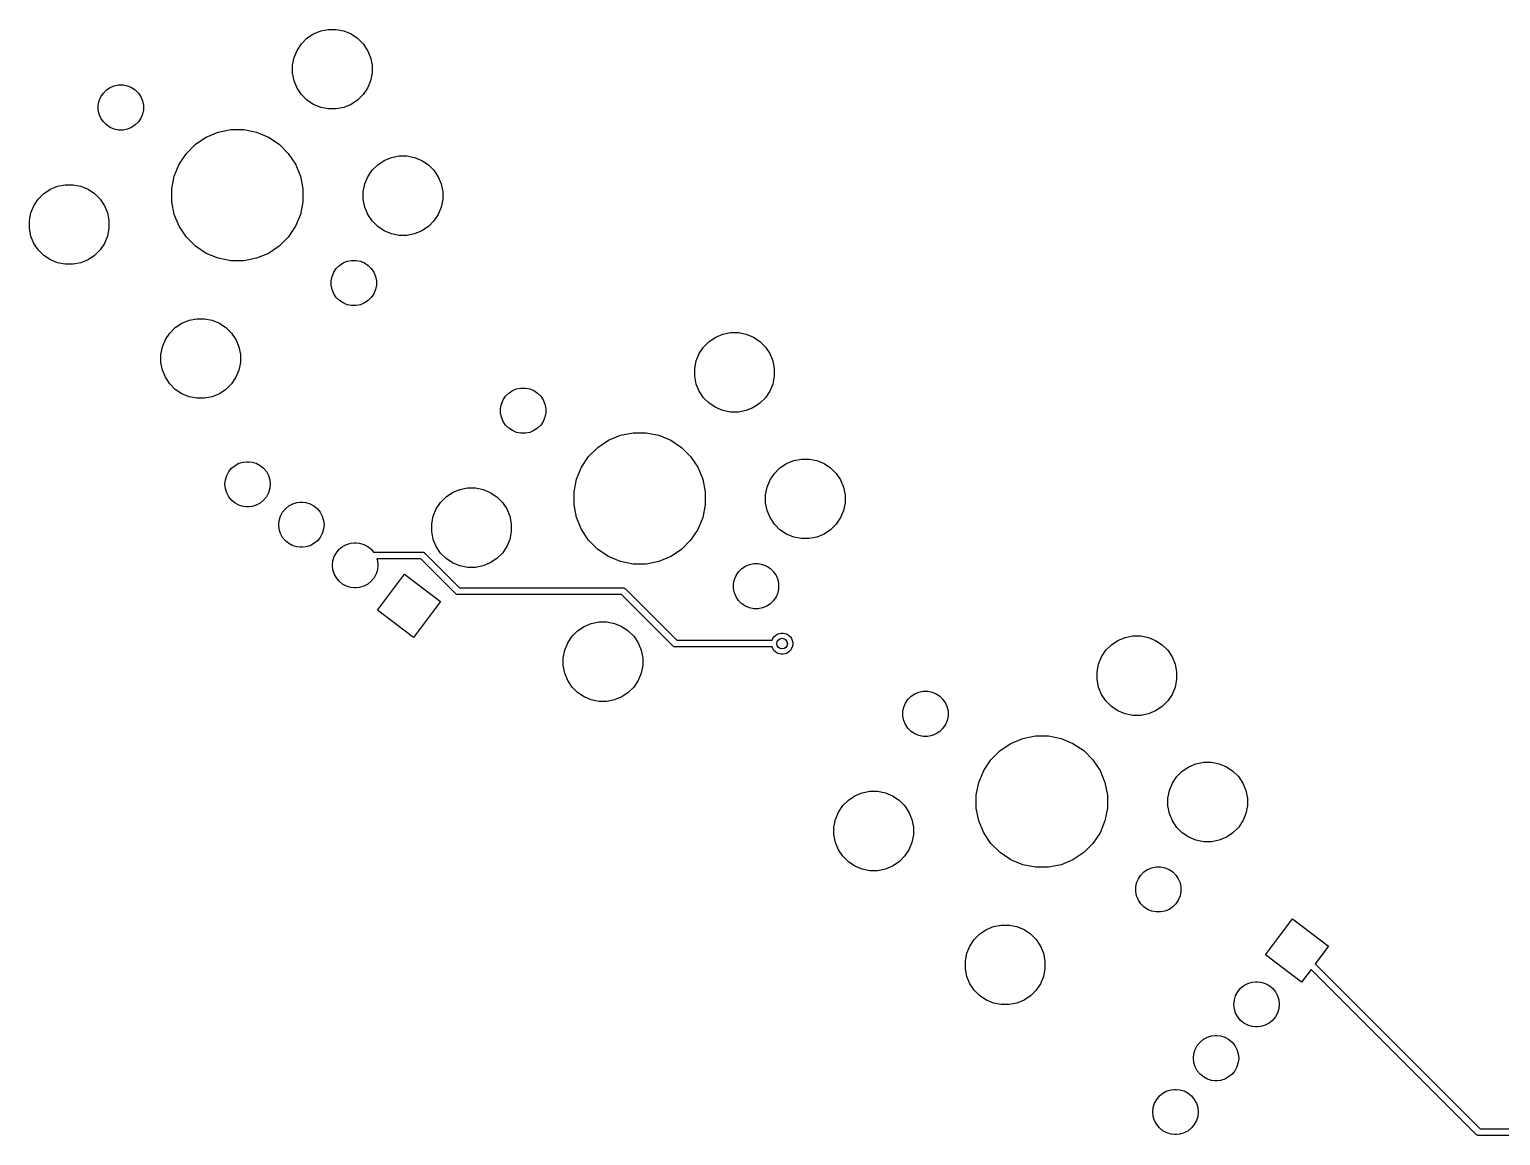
# Model space of a CAD drawing. Extents: x 0.3 to 11, y -13.3 to 4.6.
# Drawn here: x 2.768 to 4.953, y 1.577 to 3.219 of the extents above; entities that cross this region are included whole.
import ezdxf

# ---------------------------------------------------------------- set-up
doc = ezdxf.new("R2010")
doc.units = 0
doc.header["$MEASUREMENT"] = 0
doc.layers.add('BLACK', color=7, linetype='CONTINUOUS')

msp = doc.modelspace()

# ---------------------------------------------------------------- linework, layer by layer
at = {"layer": 'BLACK', "linetype": 'CONTINUOUS'}
for p, q in [((3.18036, 3.20599), (3.19003, 3.21246)), ((3.19003, 3.21246), (3.20078, 3.21691)), ((3.20078, 3.21691), (3.21218, 3.21918)), ((3.21218, 3.21918), (3.22382, 3.21918)), ((3.22382, 3.21918), (3.23523, 3.21691)), ((3.23523, 3.21691), (3.24597, 3.21246)), ((3.24597, 3.21246), (3.25565, 3.20599)), ((3.16567, 3.18809), (3.17213, 3.19777)), ((3.17213, 3.19777), (3.18036, 3.20599)), ((3.25565, 3.20599), (3.26387, 3.19777)), ((3.26387, 3.19777), (3.27034, 3.18809)), ((3.15895, 3.16594), (3.16122, 3.17735)), ((3.16122, 3.17735), (3.16567, 3.18809)), ((3.27034, 3.18809), (3.27479, 3.17735)), ((3.27479, 3.17735), (3.27706, 3.16594)), ((3.15895, 3.1543), (3.15895, 3.16594)), ((3.16122, 3.1429), (3.15895, 3.1543)), ((3.27706, 3.1543), (3.27479, 3.1429)), ((3.27706, 3.16594), (3.27706, 3.1543)), ((2.8744, 3.11922), (2.87807, 3.12471)), ((2.87807, 3.12471), (2.88274, 3.12937)), ((2.88274, 3.12937), (2.88822, 3.13304)), ((2.88822, 3.13304), (2.89432, 3.13557)), ((2.89432, 3.13557), (2.90079, 3.13685)), ((2.90079, 3.13685), (2.90739, 3.13685)), ((2.90739, 3.13685), (2.91386, 3.13557)), ((2.91386, 3.13557), (2.91996, 3.13304)), ((2.91996, 3.13304), (2.92545, 3.12937)), ((2.92545, 3.12937), (2.93011, 3.12471)), ((2.93011, 3.12471), (2.93378, 3.11922)), ((3.16567, 3.13215), (3.16122, 3.1429)), ((3.17213, 3.12248), (3.16567, 3.13215)), ((3.27034, 3.13215), (3.26387, 3.12248)), ((3.27479, 3.1429), (3.27034, 3.13215)), ((2.87059, 3.10665), (2.87188, 3.11313)), ((2.87059, 3.10005), (2.87059, 3.10665)), ((2.87188, 3.11313), (2.8744, 3.11922)), ((2.93378, 3.11922), (2.9363, 3.11313)), ((2.9363, 3.11313), (2.93759, 3.10665)), ((2.93759, 3.10665), (2.93759, 3.10005)), ((3.18036, 3.11425), (3.17213, 3.12248)), ((3.19003, 3.10779), (3.18036, 3.11425)), ((3.20078, 3.10334), (3.19003, 3.10779)), ((3.21218, 3.10107), (3.20078, 3.10334)), ((3.23523, 3.10334), (3.22382, 3.10107)), ((3.24597, 3.10779), (3.23523, 3.10334)), ((3.25565, 3.11425), (3.24597, 3.10779)), ((3.26387, 3.12248), (3.25565, 3.11425)), ((2.87188, 3.09358), (2.87059, 3.10005)), ((2.8744, 3.08749), (2.87188, 3.09358)), ((2.87807, 3.082), (2.8744, 3.08749)), ((2.88274, 3.07733), (2.87807, 3.082)), ((2.93011, 3.082), (2.92545, 3.07733)), ((2.93378, 3.08749), (2.93011, 3.082)), ((2.9363, 3.09358), (2.93378, 3.08749)), ((2.93759, 3.10005), (2.9363, 3.09358)), ((3.22382, 3.10107), (3.21218, 3.10107)), ((2.88822, 3.07367), (2.88274, 3.07733)), ((2.89432, 3.07114), (2.88822, 3.07367)), ((2.90079, 3.06985), (2.89432, 3.07114)), ((2.90739, 3.06985), (2.90079, 3.06985)), ((2.91386, 3.07114), (2.90739, 3.06985)), ((2.91996, 3.07367), (2.91386, 3.07114)), ((2.92545, 3.07733), (2.91996, 3.07367)), ((3.01491, 3.04873), (3.03087, 3.05939)), ((3.03087, 3.05939), (3.0486, 3.06674)), ((3.0486, 3.06674), (3.06743, 3.07048)), ((3.06743, 3.07048), (3.08662, 3.07048)), ((3.08662, 3.07048), (3.10545, 3.06674)), ((3.10545, 3.06674), (3.12318, 3.05939)), ((3.12318, 3.05939), (3.13914, 3.04873)), ((3.00134, 3.03515), (3.01491, 3.04873)), ((3.13914, 3.04873), (3.15271, 3.03515)), ((2.98333, 3.00146), (2.99067, 3.0192)), ((2.99067, 3.0192), (3.00134, 3.03515)), ((3.15271, 3.03515), (3.16338, 3.0192)), ((3.16338, 3.0192), (3.17072, 3.00146)), ((3.27722, 3.01013), (3.28544, 3.01835)), ((3.28544, 3.01835), (3.29511, 3.02481)), ((3.29511, 3.02481), (3.30586, 3.02927)), ((3.30586, 3.02927), (3.31727, 3.03154)), ((3.31727, 3.03154), (3.3289, 3.03154)), ((3.3289, 3.03154), (3.34031, 3.02927)), ((3.34031, 3.02927), (3.35106, 3.02481)), ((3.35106, 3.02481), (3.36073, 3.01835)), ((3.36073, 3.01835), (3.36896, 3.01013)), ((2.97958, 2.98264), (2.98333, 3.00146)), ((3.17072, 3.00146), (3.17447, 2.98264)), ((3.2663, 2.98971), (3.27075, 3.00045)), ((3.27075, 3.00045), (3.27722, 3.01013)), ((3.36896, 3.01013), (3.37542, 3.00045)), ((3.37542, 3.00045), (3.37987, 2.98971)), ((2.78145, 2.96716), (2.78967, 2.97538)), ((2.78967, 2.97538), (2.79935, 2.98185)), ((2.79935, 2.98185), (2.81009, 2.9863)), ((2.81009, 2.9863), (2.8215, 2.98857)), ((2.8215, 2.98857), (2.83314, 2.98857)), ((2.83314, 2.98857), (2.84454, 2.9863)), ((2.84454, 2.9863), (2.85529, 2.98185)), ((2.85529, 2.98185), (2.86496, 2.97538)), ((2.86496, 2.97538), (2.87319, 2.96716)), ((2.97958, 2.96344), (2.97958, 2.98264)), ((3.17447, 2.98264), (3.17447, 2.96344)), ((3.26403, 2.9783), (3.2663, 2.98971)), ((3.26403, 2.96666), (3.26403, 2.9783)), ((3.37987, 2.98971), (3.38214, 2.9783)), ((3.38214, 2.9783), (3.38214, 2.96666)), ((2.77053, 2.94674), (2.77499, 2.95748)), ((2.77499, 2.95748), (2.78145, 2.96716)), ((2.87319, 2.96716), (2.87965, 2.95748)), ((2.87965, 2.95748), (2.8841, 2.94674)), ((2.98333, 2.94462), (2.97958, 2.96344)), ((3.17447, 2.96344), (3.17072, 2.94462)), ((3.2663, 2.95525), (3.26403, 2.96666)), ((3.27075, 2.94451), (3.2663, 2.95525)), ((3.37987, 2.95525), (3.37542, 2.94451)), ((3.38214, 2.96666), (3.37987, 2.95525)), ((2.76826, 2.93533), (2.77053, 2.94674)), ((2.76826, 2.9237), (2.76826, 2.93533)), ((2.8841, 2.94674), (2.88637, 2.93533)), ((2.88637, 2.93533), (2.88637, 2.9237)), ((2.99067, 2.92688), (2.98333, 2.94462)), ((3.17072, 2.94462), (3.16338, 2.92688)), ((3.27722, 2.93484), (3.27075, 2.94451)), ((3.28544, 2.92661), (3.27722, 2.93484)), ((3.36896, 2.93484), (3.36073, 2.92661)), ((3.37542, 2.94451), (3.36896, 2.93484)), ((2.77053, 2.91229), (2.76826, 2.9237)), ((2.77499, 2.90154), (2.77053, 2.91229)), ((2.8841, 2.91229), (2.87965, 2.90154)), ((2.88637, 2.9237), (2.8841, 2.91229)), ((3.00134, 2.91092), (2.99067, 2.92688)), ((3.01491, 2.89735), (3.00134, 2.91092)), ((3.15271, 2.91092), (3.13914, 2.89735)), ((3.16338, 2.92688), (3.15271, 2.91092)), ((3.29511, 2.92015), (3.28544, 2.92661)), ((3.30586, 2.9157), (3.29511, 2.92015)), ((3.31727, 2.91343), (3.30586, 2.9157)), ((3.3289, 2.91343), (3.31727, 2.91343)), ((3.34031, 2.9157), (3.3289, 2.91343)), ((3.35106, 2.92015), (3.34031, 2.9157)), ((3.36073, 2.92661), (3.35106, 2.92015)), ((2.78145, 2.89187), (2.77499, 2.90154)), ((2.78967, 2.88364), (2.78145, 2.89187)), ((2.87319, 2.89187), (2.86496, 2.88364)), ((2.87965, 2.90154), (2.87319, 2.89187)), ((3.03087, 2.88669), (3.01491, 2.89735)), ((3.0486, 2.87934), (3.03087, 2.88669)), ((3.12318, 2.88669), (3.10545, 2.87934)), ((3.13914, 2.89735), (3.12318, 2.88669)), ((2.79935, 2.87718), (2.78967, 2.88364)), ((2.81009, 2.87273), (2.79935, 2.87718)), ((2.8215, 2.87046), (2.81009, 2.87273)), ((2.83314, 2.87046), (2.8215, 2.87046)), ((2.84454, 2.87273), (2.83314, 2.87046)), ((2.85529, 2.87718), (2.84454, 2.87273)), ((2.86496, 2.88364), (2.85529, 2.87718)), ((3.06743, 2.8756), (3.0486, 2.87934)), ((3.08662, 2.8756), (3.06743, 2.8756)), ((3.10545, 2.87934), (3.08662, 2.8756)), ((3.22027, 2.85859), (3.22394, 2.86408)), ((3.22394, 2.86408), (3.2286, 2.86875)), ((3.2286, 2.86875), (3.23409, 2.87241)), ((3.23409, 2.87241), (3.24019, 2.87494)), ((3.24019, 2.87494), (3.24666, 2.87623)), ((3.24666, 2.87623), (3.25326, 2.87623)), ((3.25326, 2.87623), (3.25973, 2.87494)), ((3.25973, 2.87494), (3.26583, 2.87241)), ((3.26583, 2.87241), (3.27131, 2.86875)), ((3.27131, 2.86875), (3.27598, 2.86408)), ((3.27598, 2.86408), (3.27965, 2.85859)), ((3.21646, 2.84602), (3.21775, 2.8525)), ((3.21646, 2.83943), (3.21646, 2.84602)), ((3.21775, 2.8525), (3.22027, 2.85859)), ((3.27965, 2.85859), (3.28217, 2.8525)), ((3.28217, 2.8525), (3.28346, 2.84602)), ((3.28346, 2.84602), (3.28346, 2.83943)), ((3.21775, 2.83295), (3.21646, 2.83943)), ((3.22027, 2.82686), (3.21775, 2.83295)), ((3.22394, 2.82137), (3.22027, 2.82686)), ((3.2286, 2.8167), (3.22394, 2.82137)), ((3.27598, 2.82137), (3.27131, 2.8167)), ((3.27965, 2.82686), (3.27598, 2.82137)), ((3.28217, 2.83295), (3.27965, 2.82686)), ((3.28346, 2.83943), (3.28217, 2.83295)), ((3.23409, 2.81304), (3.2286, 2.8167)), ((3.24019, 2.81051), (3.23409, 2.81304)), ((3.24666, 2.80923), (3.24019, 2.81051)), ((3.25326, 2.80923), (3.24666, 2.80923)), ((3.25973, 2.81051), (3.25326, 2.80923)), ((3.26583, 2.81304), (3.25973, 2.81051)), ((3.27131, 2.8167), (3.26583, 2.81304)), ((2.97667, 2.76829), (2.98489, 2.77651)), ((2.98489, 2.77651), (2.99456, 2.78298)), ((2.99456, 2.78298), (3.00531, 2.78743)), ((3.00531, 2.78743), (3.01672, 2.7897)), ((3.01672, 2.7897), (3.02835, 2.7897)), ((3.02835, 2.7897), (3.03976, 2.78743)), ((3.03976, 2.78743), (3.05051, 2.78298)), ((3.05051, 2.78298), (3.06018, 2.77651)), ((3.06018, 2.77651), (3.06841, 2.76829)), ((2.96575, 2.74787), (2.9702, 2.75862)), ((2.9702, 2.75862), (2.97667, 2.76829)), ((3.06841, 2.76829), (3.07487, 2.75862)), ((3.07487, 2.75862), (3.07932, 2.74787)), ((3.76953, 2.74759), (3.77776, 2.75582)), ((3.77776, 2.75582), (3.78743, 2.76228)), ((3.78743, 2.76228), (3.79818, 2.76673)), ((3.79818, 2.76673), (3.80959, 2.769)), ((3.80959, 2.769), (3.82122, 2.769)), ((3.82122, 2.769), (3.83263, 2.76673)), ((3.83263, 2.76673), (3.84338, 2.76228)), ((3.84338, 2.76228), (3.85305, 2.75582)), ((3.85305, 2.75582), (3.86128, 2.74759)), ((2.96348, 2.73646), (2.96575, 2.74787)), ((2.96348, 2.72483), (2.96348, 2.73646)), ((3.07932, 2.74787), (3.08159, 2.73646)), ((3.08159, 2.73646), (3.08159, 2.72483)), ((3.75862, 2.72717), (3.76307, 2.73792)), ((3.76307, 2.73792), (3.76953, 2.74759)), ((3.86128, 2.74759), (3.86774, 2.73792)), ((3.86774, 2.73792), (3.87219, 2.72717)), ((2.96575, 2.71342), (2.96348, 2.72483)), ((2.9702, 2.70267), (2.96575, 2.71342)), ((3.07932, 2.71342), (3.07487, 2.70267)), ((3.08159, 2.72483), (3.07932, 2.71342)), ((3.75635, 2.71576), (3.75862, 2.72717)), ((3.75635, 2.70413), (3.75635, 2.71576)), ((3.87219, 2.72717), (3.87446, 2.71576)), ((3.87446, 2.71576), (3.87446, 2.70413)), ((2.97667, 2.693), (2.9702, 2.70267)), ((2.98489, 2.68477), (2.97667, 2.693)), ((3.06841, 2.693), (3.06018, 2.68477)), ((3.07487, 2.70267), (3.06841, 2.693)), ((3.75862, 2.69272), (3.75635, 2.70413)), ((3.76307, 2.68197), (3.75862, 2.69272)), ((3.87219, 2.69272), (3.86774, 2.68197)), ((3.87446, 2.70413), (3.87219, 2.69272)), ((2.99456, 2.67831), (2.98489, 2.68477)), ((3.00531, 2.67386), (2.99456, 2.67831)), ((3.01672, 2.67159), (3.00531, 2.67386)), ((3.02835, 2.67159), (3.01672, 2.67159)), ((3.03976, 2.67386), (3.02835, 2.67159)), ((3.05051, 2.67831), (3.03976, 2.67386)), ((3.06018, 2.68477), (3.05051, 2.67831)), ((3.46928, 2.66295), (3.47181, 2.66905)), ((3.47181, 2.66905), (3.47548, 2.67453)), ((3.47548, 2.67453), (3.48014, 2.6792)), ((3.48014, 2.6792), (3.48563, 2.68286)), ((3.48563, 2.68286), (3.49172, 2.68539)), ((3.49172, 2.68539), (3.4982, 2.68668)), ((3.4982, 2.68668), (3.5048, 2.68668)), ((3.5048, 2.68668), (3.51127, 2.68539)), ((3.51127, 2.68539), (3.51736, 2.68286)), ((3.51736, 2.68286), (3.52285, 2.6792)), ((3.52285, 2.6792), (3.52752, 2.67453)), ((3.52752, 2.67453), (3.53118, 2.66905)), ((3.53118, 2.66905), (3.53371, 2.66295)), ((3.76953, 2.6723), (3.76307, 2.68197)), ((3.77776, 2.66407), (3.76953, 2.6723)), ((3.86128, 2.6723), (3.85305, 2.66407)), ((3.86774, 2.68197), (3.86128, 2.6723)), ((3.468, 2.65648), (3.46928, 2.66295)), ((3.468, 2.64988), (3.468, 2.65648)), ((3.46928, 2.64341), (3.468, 2.64988)), ((3.53371, 2.66295), (3.535, 2.65648)), ((3.535, 2.64988), (3.53371, 2.64341)), ((3.535, 2.65648), (3.535, 2.64988)), ((3.78743, 2.65761), (3.77776, 2.66407)), ((3.79818, 2.65316), (3.78743, 2.65761)), ((3.80959, 2.65089), (3.79818, 2.65316)), ((3.82122, 2.65089), (3.80959, 2.65089)), ((3.83263, 2.65316), (3.82122, 2.65089)), ((3.84338, 2.65761), (3.83263, 2.65316)), ((3.85305, 2.66407), (3.84338, 2.65761)), ((3.47181, 2.63731), (3.46928, 2.64341)), ((3.47548, 2.63182), (3.47181, 2.63731)), ((3.48014, 2.62716), (3.47548, 2.63182)), ((3.48563, 2.62349), (3.48014, 2.62716)), ((3.49172, 2.62096), (3.48563, 2.62349)), ((3.51736, 2.62349), (3.51127, 2.62096)), ((3.52285, 2.62716), (3.51736, 2.62349)), ((3.52752, 2.63182), (3.52285, 2.62716)), ((3.53118, 2.63731), (3.52752, 2.63182)), ((3.53371, 2.64341), (3.53118, 2.63731)), ((3.4982, 2.61968), (3.49172, 2.62096)), ((3.5048, 2.61968), (3.4982, 2.61968)), ((3.51127, 2.62096), (3.5048, 2.61968)), ((3.61231, 2.59855), (3.62827, 2.60921)), ((3.62827, 2.60921), (3.64601, 2.61656)), ((3.64601, 2.61656), (3.66483, 2.6203)), ((3.66483, 2.6203), (3.68403, 2.6203)), ((3.68403, 2.6203), (3.70285, 2.61656)), ((3.70285, 2.61656), (3.72058, 2.60921)), ((3.72058, 2.60921), (3.73654, 2.59855)), ((3.58808, 2.56902), (3.59874, 2.58498)), ((3.59874, 2.58498), (3.61231, 2.59855)), ((3.73654, 2.59855), (3.75012, 2.58498)), ((3.75012, 2.58498), (3.76078, 2.56902)), ((3.89252, 2.57464), (3.90327, 2.57909)), ((3.90327, 2.57909), (3.91468, 2.58136)), ((3.91468, 2.58136), (3.92631, 2.58136)), ((3.92631, 2.58136), (3.93772, 2.57909)), ((3.93772, 2.57909), (3.94846, 2.57464)), ((3.05932, 2.55049), (3.06123, 2.5568)), ((3.06123, 2.5568), (3.06434, 2.56261)), ((3.06434, 2.56261), (3.06852, 2.56771)), ((3.06852, 2.56771), (3.07362, 2.57189)), ((3.07362, 2.57189), (3.07943, 2.575)), ((3.07943, 2.575), (3.08574, 2.57691)), ((3.08574, 2.57691), (3.09066, 2.57739)), ((3.09066, 2.57739), (3.09394, 2.57739)), ((3.09394, 2.57739), (3.09886, 2.57691)), ((3.09886, 2.57691), (3.10517, 2.575)), ((3.10517, 2.575), (3.11098, 2.57189)), ((3.11098, 2.57189), (3.11608, 2.56771)), ((3.11608, 2.56771), (3.12026, 2.56261)), ((3.12026, 2.56261), (3.12337, 2.5568)), ((3.12337, 2.5568), (3.12528, 2.55049)), ((3.58073, 2.55129), (3.58808, 2.56902)), ((3.76078, 2.56902), (3.76813, 2.55129)), ((3.86816, 2.55028), (3.87462, 2.55995)), ((3.87462, 2.55995), (3.88285, 2.56818)), ((3.88285, 2.56818), (3.89252, 2.57464)), ((3.94846, 2.57464), (3.95814, 2.56818)), ((3.95814, 2.56818), (3.96636, 2.55995)), ((3.96636, 2.55995), (3.97283, 2.55028)), ((3.05867, 2.54393), (3.05932, 2.55049)), ((3.05932, 2.53737), (3.05867, 2.54393)), ((3.06123, 2.53106), (3.05932, 2.53737)), ((3.12528, 2.53737), (3.12337, 2.53106)), ((3.12528, 2.55049), (3.12593, 2.54393)), ((3.12593, 2.54393), (3.12528, 2.53737)), ((3.39675, 2.53167), (3.4075, 2.53612)), ((3.4075, 2.53612), (3.41891, 2.53839)), ((3.41891, 2.53839), (3.43054, 2.53839)), ((3.43054, 2.53839), (3.44195, 2.53612)), ((3.44195, 2.53612), (3.4527, 2.53167)), ((3.57699, 2.53246), (3.58073, 2.55129)), ((3.76813, 2.55129), (3.77187, 2.53246)), ((3.86144, 2.52812), (3.86371, 2.53953)), ((3.86371, 2.53953), (3.86816, 2.55028)), ((3.97283, 2.55028), (3.97728, 2.53953)), ((3.97728, 2.53953), (3.97955, 2.52812)), ((3.06434, 2.52525), (3.06123, 2.53106)), ((3.06852, 2.52015), (3.06434, 2.52525)), ((3.07362, 2.51597), (3.06852, 2.52015)), ((3.07943, 2.51286), (3.07362, 2.51597)), ((3.08574, 2.51095), (3.07943, 2.51286)), ((3.10517, 2.51286), (3.09886, 2.51095)), ((3.11098, 2.51597), (3.10517, 2.51286)), ((3.11608, 2.52015), (3.11098, 2.51597)), ((3.12026, 2.52525), (3.11608, 2.52015)), ((3.12337, 2.53106), (3.12026, 2.52525)), ((3.15348, 2.51171), (3.15929, 2.51482)), ((3.15929, 2.51482), (3.1656, 2.51673)), ((3.1656, 2.51673), (3.17052, 2.51721)), ((3.17052, 2.51721), (3.17381, 2.51721)), ((3.17381, 2.51721), (3.17872, 2.51673)), ((3.17872, 2.51673), (3.18503, 2.51482)), ((3.18503, 2.51482), (3.19084, 2.51171)), ((3.37239, 2.50731), (3.37885, 2.51698)), ((3.37885, 2.51698), (3.38708, 2.52521)), ((3.38708, 2.52521), (3.39675, 2.53167)), ((3.4527, 2.53167), (3.46237, 2.52521)), ((3.46237, 2.52521), (3.47059, 2.51698)), ((3.47059, 2.51698), (3.47706, 2.50731)), ((3.57699, 2.51327), (3.57699, 2.53246)), ((3.58073, 2.49444), (3.57699, 2.51327)), ((3.77187, 2.51327), (3.76813, 2.49444)), ((3.77187, 2.53246), (3.77187, 2.51327)), ((3.86144, 2.51649), (3.86144, 2.52812)), ((3.86371, 2.50508), (3.86144, 2.51649)), ((3.97955, 2.51649), (3.97728, 2.50508)), ((3.97955, 2.52812), (3.97955, 2.51649)), ((3.09066, 2.51047), (3.08574, 2.51095)), ((3.09394, 2.51047), (3.09066, 2.51047)), ((3.09886, 2.51095), (3.09394, 2.51047)), ((3.13918, 2.49031), (3.1411, 2.49662)), ((3.1411, 2.49662), (3.1442, 2.50243)), ((3.1442, 2.50243), (3.14839, 2.50753)), ((3.14839, 2.50753), (3.15348, 2.51171)), ((3.19084, 2.51171), (3.19594, 2.50753)), ((3.19594, 2.50753), (3.20012, 2.50243)), ((3.20012, 2.50243), (3.20323, 2.49662)), ((3.20323, 2.49662), (3.20514, 2.49031)), ((3.36567, 2.48515), (3.36794, 2.49656)), ((3.36794, 2.49656), (3.37239, 2.50731)), ((3.47706, 2.50731), (3.48151, 2.49656)), ((3.48151, 2.49656), (3.48378, 2.48515)), ((3.58808, 2.47671), (3.58073, 2.49444)), ((3.76813, 2.49444), (3.76078, 2.47671)), ((3.86816, 2.49433), (3.86371, 2.50508)), ((3.87462, 2.48466), (3.86816, 2.49433)), ((3.97283, 2.49433), (3.96636, 2.48466)), ((3.97728, 2.50508), (3.97283, 2.49433)), ((3.13854, 2.48375), (3.13918, 2.49031)), ((3.13918, 2.47719), (3.13854, 2.48375)), ((3.1411, 2.47088), (3.13918, 2.47719)), ((3.1442, 2.46507), (3.1411, 2.47088)), ((3.20323, 2.47088), (3.20012, 2.46507)), ((3.20514, 2.47719), (3.20323, 2.47088)), ((3.20514, 2.49031), (3.20579, 2.48375)), ((3.20579, 2.48375), (3.20514, 2.47719)), ((3.36567, 2.47352), (3.36567, 2.48515)), ((3.36794, 2.46211), (3.36567, 2.47352)), ((3.48378, 2.47352), (3.48151, 2.46211)), ((3.48378, 2.48515), (3.48378, 2.47352)), ((3.59874, 2.46075), (3.58808, 2.47671)), ((3.76078, 2.47671), (3.75012, 2.46075)), ((3.88285, 2.47643), (3.87462, 2.48466)), ((3.89252, 2.46997), (3.88285, 2.47643)), ((3.90327, 2.46552), (3.89252, 2.46997)), ((3.94846, 2.46997), (3.93772, 2.46552)), ((3.95814, 2.47643), (3.94846, 2.46997)), ((3.96636, 2.48466), (3.95814, 2.47643)), ((3.14839, 2.45997), (3.1442, 2.46507)), ((3.15348, 2.45579), (3.14839, 2.45997)), ((3.15929, 2.45268), (3.15348, 2.45579)), ((3.1656, 2.45077), (3.15929, 2.45268)), ((3.17052, 2.45028), (3.1656, 2.45077)), ((3.17381, 2.45028), (3.17052, 2.45028)), ((3.17872, 2.45077), (3.17381, 2.45028)), ((3.18503, 2.45268), (3.17872, 2.45077)), ((3.19084, 2.45579), (3.18503, 2.45268)), ((3.19594, 2.45997), (3.19084, 2.45579)), ((3.20012, 2.46507), (3.19594, 2.45997)), ((3.22407, 2.44225), (3.22825, 2.44734)), ((3.22825, 2.44734), (3.23334, 2.45153)), ((3.23334, 2.45153), (3.23916, 2.45463)), ((3.23916, 2.45463), (3.24547, 2.45655)), ((3.24547, 2.45655), (3.25038, 2.45703)), ((3.25038, 2.45703), (3.25367, 2.45703)), ((3.25367, 2.45703), (3.25859, 2.45655)), ((3.25859, 2.45655), (3.26489, 2.45463)), ((3.26489, 2.45463), (3.27071, 2.45153)), ((3.27071, 2.45153), (3.2758, 2.44734)), ((3.2758, 2.44734), (3.27921, 2.44319)), ((3.37239, 2.45136), (3.36794, 2.46211)), ((3.37885, 2.44169), (3.37239, 2.45136)), ((3.47706, 2.45136), (3.47059, 2.44169)), ((3.48151, 2.46211), (3.47706, 2.45136)), ((3.61231, 2.44718), (3.59874, 2.46075)), ((3.62827, 2.43651), (3.61231, 2.44718)), ((3.73654, 2.44718), (3.72058, 2.43651)), ((3.75012, 2.46075), (3.73654, 2.44718)), ((3.91468, 2.46325), (3.90327, 2.46552)), ((3.92631, 2.46325), (3.91468, 2.46325)), ((3.93772, 2.46552), (3.92631, 2.46325)), ((3.2184, 2.42357), (3.21905, 2.43013)), ((3.21905, 2.43013), (3.22096, 2.43644)), ((3.22096, 2.43644), (3.22407, 2.44225)), ((3.27921, 2.44319), (3.35133, 2.44319)), ((3.3495, 2.43319), (3.28408, 2.43319)), ((3.28408, 2.43319), (3.28501, 2.43013)), ((3.28501, 2.43013), (3.28565, 2.42357)), ((3.40102, 2.38168), (3.3495, 2.43319)), ((3.35133, 2.44319), (3.35157, 2.44321)), ((3.35157, 2.44321), (3.35182, 2.44319)), ((3.35182, 2.44319), (3.35255, 2.44312)), ((3.35255, 2.44312), (3.3535, 2.44283)), ((3.3535, 2.44283), (3.35437, 2.44237)), ((3.35437, 2.44237), (3.35513, 2.44174)), ((3.35513, 2.44174), (3.35528, 2.44155)), ((3.35528, 2.44155), (3.4068, 2.39004)), ((3.38708, 2.43346), (3.37885, 2.44169)), ((3.39675, 2.427), (3.38708, 2.43346)), ((3.4075, 2.42255), (3.39675, 2.427)), ((3.4527, 2.427), (3.44195, 2.42255)), ((3.46237, 2.43346), (3.4527, 2.427)), ((3.47059, 2.44169), (3.46237, 2.43346)), ((3.64601, 2.42917), (3.62827, 2.43651)), ((3.66483, 2.42542), (3.64601, 2.42917)), ((3.68403, 2.42542), (3.66483, 2.42542)), ((3.70285, 2.42917), (3.68403, 2.42542)), ((3.72058, 2.43651), (3.70285, 2.42917)), ((3.83759, 2.42476), (3.84406, 2.42605)), ((3.84406, 2.42605), (3.85066, 2.42605)), ((3.85066, 2.42605), (3.85713, 2.42476)), ((3.21905, 2.41701), (3.2184, 2.42357)), ((3.22096, 2.4107), (3.21905, 2.41701)), ((3.22407, 2.40489), (3.22096, 2.4107)), ((3.22825, 2.39979), (3.22407, 2.40489)), ((3.27999, 2.40489), (3.2758, 2.39979)), ((3.28309, 2.4107), (3.27999, 2.40489)), ((3.28501, 2.41701), (3.28309, 2.4107)), ((3.28565, 2.42357), (3.28501, 2.41701)), ((3.28502, 2.3568), (3.3253, 2.41025)), ((3.3253, 2.41025), (3.37876, 2.36997)), ((3.41891, 2.42028), (3.4075, 2.42255)), ((3.43054, 2.42028), (3.41891, 2.42028)), ((3.44195, 2.42255), (3.43054, 2.42028)), ((3.81515, 2.40232), (3.81767, 2.40842)), ((3.81767, 2.40842), (3.82134, 2.4139)), ((3.82134, 2.4139), (3.82601, 2.41857)), ((3.82601, 2.41857), (3.83149, 2.42224)), ((3.83149, 2.42224), (3.83759, 2.42476)), ((3.85713, 2.42476), (3.86323, 2.42224)), ((3.86323, 2.42224), (3.86872, 2.41857)), ((3.86872, 2.41857), (3.87338, 2.4139)), ((3.87338, 2.4139), (3.87705, 2.40842)), ((3.87705, 2.40842), (3.87957, 2.40232)), ((3.23334, 2.39561), (3.22825, 2.39979)), ((3.23916, 2.3925), (3.23334, 2.39561)), ((3.24547, 2.39059), (3.23916, 2.3925)), ((3.25038, 2.3901), (3.24547, 2.39059)), ((3.25367, 2.3901), (3.25038, 2.3901)), ((3.25859, 2.39059), (3.25367, 2.3901)), ((3.26489, 2.3925), (3.25859, 2.39059)), ((3.27071, 2.39561), (3.26489, 2.3925)), ((3.2758, 2.39979), (3.27071, 2.39561)), ((3.40117, 2.38149), (3.40102, 2.38168)), ((3.40193, 2.38086), (3.40117, 2.38149)), ((3.4068, 2.39004), (3.64956, 2.39004)), ((3.64956, 2.39004), (3.6498, 2.39006)), ((3.6498, 2.39006), (3.65005, 2.39004)), ((3.65005, 2.39004), (3.65078, 2.38997)), ((3.65078, 2.38997), (3.65173, 2.38968)), ((3.65173, 2.38968), (3.65259, 2.38922)), ((3.65259, 2.38922), (3.65336, 2.38859)), ((3.65336, 2.38859), (3.65351, 2.3884)), ((3.65351, 2.3884), (3.72964, 2.31227)), ((3.81386, 2.39585), (3.81515, 2.40232)), ((3.81386, 2.38925), (3.81386, 2.39585)), ((3.81515, 2.38278), (3.81386, 2.38925)), ((3.81767, 2.37668), (3.81515, 2.38278)), ((3.87957, 2.38278), (3.87705, 2.37668)), ((3.87957, 2.40232), (3.88086, 2.39585)), ((3.88086, 2.38925), (3.87957, 2.38278)), ((3.88086, 2.39585), (3.88086, 2.38925)), ((3.37876, 2.36997), (3.33848, 2.31652)), ((3.4028, 2.3804), (3.40193, 2.38086)), ((3.40374, 2.38011), (3.4028, 2.3804)), ((3.40448, 2.38004), (3.40374, 2.38011)), ((3.40472, 2.38002), (3.40448, 2.38004)), ((3.40448, 2.38004), (3.40448, 2.38004)), ((3.40497, 2.38004), (3.40472, 2.38002)), ((3.64773, 2.38004), (3.40497, 2.38004)), ((3.72386, 2.30391), (3.64773, 2.38004)), ((3.82134, 2.37119), (3.81767, 2.37668)), ((3.82601, 2.36653), (3.82134, 2.37119)), ((3.83149, 2.36286), (3.82601, 2.36653)), ((3.83759, 2.36034), (3.83149, 2.36286)), ((3.84406, 2.35905), (3.83759, 2.36034)), ((3.85713, 2.36034), (3.85066, 2.35905)), ((3.86323, 2.36286), (3.85713, 2.36034)), ((3.86872, 2.36653), (3.86323, 2.36286)), ((3.87338, 2.37119), (3.86872, 2.36653)), ((3.87705, 2.37668), (3.87338, 2.37119)), ((3.33848, 2.31652), (3.28502, 2.3568)), ((3.60272, 2.33725), (3.61413, 2.33952)), ((3.61413, 2.33952), (3.62576, 2.33952)), ((3.62576, 2.33952), (3.63717, 2.33725)), ((3.85066, 2.35905), (3.84406, 2.35905)), ((3.56761, 2.30844), (3.57407, 2.31811)), ((3.57407, 2.31811), (3.5823, 2.32634)), ((3.5823, 2.32634), (3.59197, 2.3328)), ((3.59197, 2.3328), (3.60272, 2.33725)), ((3.63717, 2.33725), (3.64791, 2.3328)), ((3.64791, 2.3328), (3.65759, 2.32634)), ((3.65759, 2.32634), (3.66581, 2.31811)), ((3.66581, 2.31811), (3.67228, 2.30844)), ((3.87208, 2.31473), (3.8738, 2.31731)), ((3.8738, 2.31731), (3.87599, 2.31951)), ((3.87599, 2.31951), (3.87857, 2.32123)), ((3.87857, 2.32123), (3.88144, 2.32242)), ((3.88144, 2.32242), (3.88448, 2.32302)), ((3.88448, 2.32302), (3.88758, 2.32302)), ((3.88758, 2.32302), (3.89063, 2.32242)), ((3.89063, 2.32242), (3.89349, 2.32123)), ((3.89349, 2.32123), (3.89607, 2.31951)), ((3.89607, 2.31951), (3.89826, 2.31731)), ((3.89826, 2.31731), (3.89999, 2.31473)), ((4.38484, 2.3121), (4.39558, 2.31655)), ((4.39558, 2.31655), (4.40699, 2.31882)), ((4.40699, 2.31882), (4.41863, 2.31882)), ((4.41863, 2.31882), (4.43004, 2.31655)), ((4.43004, 2.31655), (4.44078, 2.3121)), ((3.56089, 2.28628), (3.56316, 2.29769)), ((3.56316, 2.29769), (3.56761, 2.30844)), ((3.67228, 2.30844), (3.67673, 2.29769)), ((3.67673, 2.29769), (3.679, 2.28628)), ((3.72402, 2.30372), (3.72386, 2.30391)), ((3.72478, 2.3031), (3.72402, 2.30372)), ((3.72565, 2.30263), (3.72478, 2.3031)), ((3.72659, 2.30235), (3.72565, 2.30263)), ((3.72732, 2.30227), (3.72659, 2.30235)), ((3.72757, 2.30225), (3.72732, 2.30227)), ((3.72732, 2.30227), (3.72732, 2.30227)), ((3.72781, 2.30227), (3.72757, 2.30225)), ((3.87106, 2.30227), (3.72781, 2.30227)), ((3.72964, 2.31227), (3.87106, 2.31227)), ((3.87106, 2.31227), (3.87208, 2.31473)), ((3.87208, 2.29982), (3.87106, 2.30227)), ((3.8738, 2.29724), (3.87208, 2.29982)), ((3.87599, 2.29504), (3.8738, 2.29724)), ((3.87857, 2.29332), (3.87599, 2.29504)), ((3.89607, 2.29504), (3.89349, 2.29332)), ((3.89826, 2.29724), (3.89607, 2.29504)), ((3.89999, 2.29982), (3.89826, 2.29724)), ((3.89999, 2.31473), (3.90118, 2.31187)), ((3.90118, 2.30268), (3.89999, 2.29982)), ((3.90118, 2.31187), (3.90178, 2.30883)), ((3.90178, 2.30572), (3.90118, 2.30268)), ((3.90178, 2.30883), (3.90178, 2.30572)), ((4.36048, 2.28774), (4.36694, 2.29741)), ((4.36694, 2.29741), (4.37516, 2.30564)), ((4.37516, 2.30564), (4.38484, 2.3121)), ((4.44078, 2.3121), (4.45046, 2.30564)), ((4.45046, 2.30564), (4.45868, 2.29741)), ((4.45868, 2.29741), (4.46514, 2.28774)), ((3.56089, 2.27465), (3.56089, 2.28628)), ((3.56316, 2.26324), (3.56089, 2.27465)), ((3.679, 2.27465), (3.67673, 2.26324)), ((3.679, 2.28628), (3.679, 2.27465)), ((3.88144, 2.29213), (3.87857, 2.29332)), ((3.88448, 2.29153), (3.88144, 2.29213)), ((3.88758, 2.29153), (3.88448, 2.29153)), ((3.89063, 2.29213), (3.88758, 2.29153)), ((3.89349, 2.29332), (3.89063, 2.29213)), ((4.35376, 2.26558), (4.35602, 2.27699)), ((4.35602, 2.27699), (4.36048, 2.28774)), ((4.46514, 2.28774), (4.4696, 2.27699)), ((4.4696, 2.27699), (4.47187, 2.26558)), ((3.56761, 2.25249), (3.56316, 2.26324)), ((3.57407, 2.24282), (3.56761, 2.25249)), ((3.67228, 2.25249), (3.66581, 2.24282)), ((3.67673, 2.26324), (3.67228, 2.25249)), ((4.35376, 2.25395), (4.35376, 2.26558)), ((4.35602, 2.24254), (4.35376, 2.25395)), ((4.47187, 2.25395), (4.4696, 2.24254)), ((4.47187, 2.26558), (4.47187, 2.25395)), ((3.5823, 2.2346), (3.57407, 2.24282)), ((3.59197, 2.22813), (3.5823, 2.2346)), ((3.65759, 2.2346), (3.64791, 2.22813)), ((3.66581, 2.24282), (3.65759, 2.2346)), ((4.07288, 2.22436), (4.07755, 2.22902)), ((4.07755, 2.22902), (4.08303, 2.23269)), ((4.08303, 2.23269), (4.08913, 2.23521)), ((4.08913, 2.23521), (4.0956, 2.2365)), ((4.0956, 2.2365), (4.1022, 2.2365)), ((4.1022, 2.2365), (4.10867, 2.23521)), ((4.10867, 2.23521), (4.11477, 2.23269)), ((4.11477, 2.23269), (4.12026, 2.22902)), ((4.12026, 2.22902), (4.12492, 2.22436)), ((4.36048, 2.2318), (4.35602, 2.24254)), ((4.36694, 2.22212), (4.36048, 2.2318)), ((4.46514, 2.2318), (4.45868, 2.22212)), ((4.4696, 2.24254), (4.46514, 2.2318)), ((3.60272, 2.22368), (3.59197, 2.22813)), ((3.61413, 2.22141), (3.60272, 2.22368)), ((3.62576, 2.22141), (3.61413, 2.22141)), ((3.63717, 2.22368), (3.62576, 2.22141)), ((3.64791, 2.22813), (3.63717, 2.22368)), ((4.0654, 2.2063), (4.06669, 2.21277)), ((4.06669, 2.21277), (4.06921, 2.21887)), ((4.06921, 2.21887), (4.07288, 2.22436)), ((4.12492, 2.22436), (4.12859, 2.21887)), ((4.12859, 2.21887), (4.13111, 2.21277)), ((4.13111, 2.21277), (4.1324, 2.2063)), ((4.37516, 2.2139), (4.36694, 2.22212)), ((4.38484, 2.20743), (4.37516, 2.2139)), ((4.39558, 2.20298), (4.38484, 2.20743)), ((4.44078, 2.20743), (4.43004, 2.20298)), ((4.45046, 2.2139), (4.44078, 2.20743)), ((4.45868, 2.22212), (4.45046, 2.2139)), ((4.0654, 2.1997), (4.0654, 2.2063)), ((4.06669, 2.19323), (4.0654, 2.1997)), ((4.06921, 2.18713), (4.06669, 2.19323)), ((4.07288, 2.18165), (4.06921, 2.18713)), ((4.12859, 2.18713), (4.12492, 2.18165)), ((4.13111, 2.19323), (4.12859, 2.18713)), ((4.1324, 2.1997), (4.13111, 2.19323)), ((4.1324, 2.2063), (4.1324, 2.1997)), ((4.40699, 2.20071), (4.39558, 2.20298)), ((4.41863, 2.20071), (4.40699, 2.20071)), ((4.43004, 2.20298), (4.41863, 2.20071)), ((4.07755, 2.17698), (4.07288, 2.18165)), ((4.08303, 2.17331), (4.07755, 2.17698)), ((4.08913, 2.17079), (4.08303, 2.17331)), ((4.0956, 2.1695), (4.08913, 2.17079)), ((4.1022, 2.1695), (4.0956, 2.1695)), ((4.10867, 2.17079), (4.1022, 2.1695)), ((4.11477, 2.17331), (4.10867, 2.17079)), ((4.12026, 2.17698), (4.11477, 2.17331)), ((4.12492, 2.18165), (4.12026, 2.17698)), ((4.22568, 2.15904), (4.24341, 2.16638)), ((4.24341, 2.16638), (4.26224, 2.17013)), ((4.26224, 2.17013), (4.28143, 2.17013)), ((4.28143, 2.17013), (4.30026, 2.16638)), ((4.30026, 2.16638), (4.31799, 2.15904)), ((4.19615, 2.1348), (4.20972, 2.14837)), ((4.20972, 2.14837), (4.22568, 2.15904)), ((4.31799, 2.15904), (4.33395, 2.14837)), ((4.33395, 2.14837), (4.34752, 2.1348)), ((4.18548, 2.11884), (4.19615, 2.1348)), ((4.34752, 2.1348), (4.35818, 2.11884)), ((4.48025, 2.118), (4.48992, 2.12446)), ((4.48992, 2.12446), (4.50067, 2.12891)), ((4.50067, 2.12891), (4.51208, 2.13118)), ((4.51208, 2.13118), (4.52371, 2.13118)), ((4.52371, 2.13118), (4.53512, 2.12891)), ((4.53512, 2.12891), (4.54587, 2.12446)), ((4.54587, 2.12446), (4.55554, 2.118)), ((4.17439, 2.08228), (4.17814, 2.10111)), ((4.17814, 2.10111), (4.18548, 2.11884)), ((4.35818, 2.11884), (4.36553, 2.10111)), ((4.36553, 2.10111), (4.36927, 2.08228)), ((4.46111, 2.08935), (4.46556, 2.1001)), ((4.46556, 2.1001), (4.47203, 2.10977)), ((4.47203, 2.10977), (4.48025, 2.118)), ((4.55554, 2.118), (4.56377, 2.10977)), ((4.56377, 2.10977), (4.57023, 2.1001)), ((4.57023, 2.1001), (4.57468, 2.08935)), ((3.98448, 2.07503), (3.99416, 2.08149)), ((3.99416, 2.08149), (4.0049, 2.08594)), ((4.0049, 2.08594), (4.01631, 2.08821)), ((4.01631, 2.08821), (4.02794, 2.08821)), ((4.02794, 2.08821), (4.03935, 2.08594)), ((4.03935, 2.08594), (4.0501, 2.08149)), ((4.0501, 2.08149), (4.05977, 2.07503)), ((4.17439, 2.06309), (4.17439, 2.08228)), ((4.36927, 2.08228), (4.36927, 2.06309)), ((4.45884, 2.07794), (4.46111, 2.08935)), ((4.45884, 2.06631), (4.45884, 2.07794)), ((4.57468, 2.08935), (4.57695, 2.07794)), ((4.57695, 2.07794), (4.57695, 2.06631)), ((3.96534, 2.04638), (3.96979, 2.05713)), ((3.96979, 2.05713), (3.97626, 2.0668)), ((3.97626, 2.0668), (3.98448, 2.07503)), ((4.05977, 2.07503), (4.068, 2.0668)), ((4.068, 2.0668), (4.07446, 2.05713)), ((4.07446, 2.05713), (4.07891, 2.04638)), ((4.17814, 2.04426), (4.17439, 2.06309)), ((4.36927, 2.06309), (4.36553, 2.04426)), ((4.46111, 2.0549), (4.45884, 2.06631)), ((4.46556, 2.04415), (4.46111, 2.0549)), ((4.57468, 2.0549), (4.57023, 2.04415)), ((4.57695, 2.06631), (4.57468, 2.0549)), ((3.96307, 2.03498), (3.96534, 2.04638)), ((3.96307, 2.02334), (3.96307, 2.03498)), ((4.07891, 2.04638), (4.08118, 2.03498)), ((4.08118, 2.03498), (4.08118, 2.02334)), ((4.18548, 2.02653), (4.17814, 2.04426)), ((4.36553, 2.04426), (4.35818, 2.02653)), ((4.47203, 2.03448), (4.46556, 2.04415)), ((4.48025, 2.02626), (4.47203, 2.03448)), ((4.56377, 2.03448), (4.55554, 2.02626)), ((4.57023, 2.04415), (4.56377, 2.03448)), ((3.96534, 2.01193), (3.96307, 2.02334)), ((3.96979, 2.00119), (3.96534, 2.01193)), ((4.07891, 2.01193), (4.07446, 2.00119)), ((4.08118, 2.02334), (4.07891, 2.01193)), ((4.19615, 2.01057), (4.18548, 2.02653)), ((4.20972, 1.997), (4.19615, 2.01057)), ((4.34752, 2.01057), (4.33395, 1.997)), ((4.35818, 2.02653), (4.34752, 2.01057)), ((4.48992, 2.01979), (4.48025, 2.02626)), ((4.50067, 2.01534), (4.48992, 2.01979)), ((4.51208, 2.01307), (4.50067, 2.01534)), ((4.52371, 2.01307), (4.51208, 2.01307)), ((4.53512, 2.01534), (4.52371, 2.01307)), ((4.54587, 2.01979), (4.53512, 2.01534)), ((4.55554, 2.02626), (4.54587, 2.01979)), ((3.97626, 1.99151), (3.96979, 2.00119)), ((3.98448, 1.98329), (3.97626, 1.99151)), ((4.068, 1.99151), (4.05977, 1.98329)), ((4.07446, 2.00119), (4.068, 1.99151)), ((4.22568, 1.98634), (4.20972, 1.997)), ((4.33395, 1.997), (4.31799, 1.98634)), ((3.99416, 1.97682), (3.98448, 1.98329)), ((4.0049, 1.97237), (3.99416, 1.97682)), ((4.01631, 1.9701), (4.0049, 1.97237)), ((4.02794, 1.9701), (4.01631, 1.9701)), ((4.03935, 1.97237), (4.02794, 1.9701)), ((4.0501, 1.97682), (4.03935, 1.97237)), ((4.05977, 1.98329), (4.0501, 1.97682)), ((4.24341, 1.97899), (4.22568, 1.98634)), ((4.26224, 1.97525), (4.24341, 1.97899)), ((4.28143, 1.97525), (4.26224, 1.97525)), ((4.30026, 1.97899), (4.28143, 1.97525)), ((4.31799, 1.98634), (4.30026, 1.97899)), ((4.41875, 1.96373), (4.42341, 1.96839)), ((4.42341, 1.96839), (4.4289, 1.97206)), ((4.4289, 1.97206), (4.435, 1.97458)), ((4.435, 1.97458), (4.44147, 1.97587)), ((4.44147, 1.97587), (4.44807, 1.97587)), ((4.44807, 1.97587), (4.45454, 1.97458)), ((4.45454, 1.97458), (4.46063, 1.97206)), ((4.46063, 1.97206), (4.46612, 1.96839)), ((4.46612, 1.96839), (4.47079, 1.96373)), ((4.41127, 1.94567), (4.41255, 1.95214)), ((4.41127, 1.93907), (4.41127, 1.94567)), ((4.41255, 1.95214), (4.41508, 1.95824)), ((4.41508, 1.95824), (4.41875, 1.96373)), ((4.47079, 1.96373), (4.47445, 1.95824)), ((4.47445, 1.95824), (4.47698, 1.95214)), ((4.47698, 1.95214), (4.47827, 1.94567)), ((4.47827, 1.94567), (4.47827, 1.93907)), ((4.41255, 1.9326), (4.41127, 1.93907)), ((4.41508, 1.9265), (4.41255, 1.9326)), ((4.41875, 1.92102), (4.41508, 1.9265)), ((4.47445, 1.9265), (4.47079, 1.92102)), ((4.47698, 1.9326), (4.47445, 1.9265)), ((4.47827, 1.93907), (4.47698, 1.9326)), ((4.42341, 1.91635), (4.41875, 1.92102)), ((4.4289, 1.91268), (4.42341, 1.91635)), ((4.435, 1.91016), (4.4289, 1.91268)), ((4.44147, 1.90887), (4.435, 1.91016)), ((4.44807, 1.90887), (4.44147, 1.90887)), ((4.45454, 1.91016), (4.44807, 1.90887)), ((4.46063, 1.91268), (4.45454, 1.91016)), ((4.46612, 1.91635), (4.46063, 1.91268)), ((4.47079, 1.92102), (4.46612, 1.91635)), ((4.1797, 1.87616), (4.18937, 1.88262)), ((4.18937, 1.88262), (4.20012, 1.88708)), ((4.20012, 1.88708), (4.21153, 1.88934)), ((4.21153, 1.88934), (4.22316, 1.88934)), ((4.22316, 1.88934), (4.23457, 1.88708)), ((4.23457, 1.88708), (4.24532, 1.88262)), ((4.24532, 1.88262), (4.25499, 1.87616)), ((4.60392, 1.84499), (4.6442, 1.89844)), ((4.6442, 1.89844), (4.69765, 1.85816)), ((4.16056, 1.84752), (4.16501, 1.85826)), ((4.16501, 1.85826), (4.17148, 1.86794)), ((4.17148, 1.86794), (4.1797, 1.87616)), ((4.25499, 1.87616), (4.26322, 1.86794)), ((4.26322, 1.86794), (4.26968, 1.85826)), ((4.26968, 1.85826), (4.27413, 1.84752)), ((4.69765, 1.85816), (4.67772, 1.83171)), ((4.15829, 1.83611), (4.16056, 1.84752)), ((4.15829, 1.82447), (4.15829, 1.83611)), ((4.27413, 1.84752), (4.2764, 1.83611)), ((4.2764, 1.83611), (4.2764, 1.82447)), ((4.65737, 1.80471), (4.60392, 1.84499)), ((4.16056, 1.81306), (4.15829, 1.82447)), ((4.2764, 1.82447), (4.27413, 1.81306)), ((4.67164, 1.82365), (4.65737, 1.80471)), ((4.91676, 1.57853), (4.67164, 1.82365)), ((4.67772, 1.83171), (4.92254, 1.58689)), ((4.16501, 1.80232), (4.16056, 1.81306)), ((4.17148, 1.79264), (4.16501, 1.80232)), ((4.1797, 1.78442), (4.17148, 1.79264)), ((4.26322, 1.79264), (4.25499, 1.78442)), ((4.26968, 1.80232), (4.26322, 1.79264)), ((4.27413, 1.81306), (4.26968, 1.80232)), ((4.56265, 1.79039), (4.56683, 1.79549)), ((4.56683, 1.79549), (4.57192, 1.79967)), ((4.57192, 1.79967), (4.57774, 1.80278)), ((4.57774, 1.80278), (4.58405, 1.80469)), ((4.58405, 1.80469), (4.58896, 1.80518)), ((4.58896, 1.80518), (4.59225, 1.80518)), ((4.59225, 1.80518), (4.59717, 1.80469)), ((4.59717, 1.80469), (4.60347, 1.80278)), ((4.60347, 1.80278), (4.60929, 1.79967)), ((4.60929, 1.79967), (4.61438, 1.79549)), ((4.61438, 1.79549), (4.61857, 1.79039)), ((4.18937, 1.77796), (4.1797, 1.78442)), ((4.20012, 1.7735), (4.18937, 1.77796)), ((4.21153, 1.77123), (4.20012, 1.7735)), ((4.22316, 1.77123), (4.21153, 1.77123)), ((4.23457, 1.7735), (4.22316, 1.77123)), ((4.24532, 1.77796), (4.23457, 1.7735)), ((4.25499, 1.78442), (4.24532, 1.77796)), ((4.55698, 1.77171), (4.55763, 1.77827)), ((4.55763, 1.76515), (4.55698, 1.77171)), ((4.55763, 1.77827), (4.55954, 1.78458)), ((4.55954, 1.78458), (4.56265, 1.79039)), ((4.61857, 1.79039), (4.62167, 1.78458)), ((4.62167, 1.78458), (4.62359, 1.77827)), ((4.62359, 1.77827), (4.62423, 1.77171)), ((4.62423, 1.77171), (4.62359, 1.76515)), ((4.55954, 1.75884), (4.55763, 1.76515)), ((4.56265, 1.75303), (4.55954, 1.75884)), ((4.56683, 1.74793), (4.56265, 1.75303)), ((4.57192, 1.74375), (4.56683, 1.74793)), ((4.61438, 1.74793), (4.60929, 1.74375)), ((4.61857, 1.75303), (4.61438, 1.74793)), ((4.62167, 1.75884), (4.61857, 1.75303)), ((4.62359, 1.76515), (4.62167, 1.75884)), ((4.57774, 1.74064), (4.57192, 1.74375)), ((4.58405, 1.73873), (4.57774, 1.74064)), ((4.58896, 1.73825), (4.58405, 1.73873)), ((4.59225, 1.73825), (4.58896, 1.73825)), ((4.59717, 1.73873), (4.59225, 1.73825)), ((4.60347, 1.74064), (4.59717, 1.73873)), ((4.60929, 1.74375), (4.60347, 1.74064)), ((4.49744, 1.69841), (4.49936, 1.70472)), ((4.49936, 1.70472), (4.50247, 1.71053)), ((4.50247, 1.71053), (4.50665, 1.71563)), ((4.50665, 1.71563), (4.51174, 1.71981)), ((4.51174, 1.71981), (4.51756, 1.72291)), ((4.51756, 1.72291), (4.52386, 1.72483)), ((4.52386, 1.72483), (4.52878, 1.72531)), ((4.52878, 1.72531), (4.53207, 1.72531)), ((4.53207, 1.72531), (4.53698, 1.72483)), ((4.53698, 1.72483), (4.54329, 1.72291)), ((4.54329, 1.72291), (4.54911, 1.71981)), ((4.54911, 1.71981), (4.5542, 1.71563)), ((4.5542, 1.71563), (4.55838, 1.71053)), ((4.55838, 1.71053), (4.56149, 1.70472)), ((4.56149, 1.70472), (4.5634, 1.69841)), ((4.4968, 1.69185), (4.49744, 1.69841)), ((4.49744, 1.68529), (4.4968, 1.69185)), ((4.49936, 1.67898), (4.49744, 1.68529)), ((4.5634, 1.68529), (4.56149, 1.67898)), ((4.5634, 1.69841), (4.56405, 1.69185)), ((4.56405, 1.69185), (4.5634, 1.68529)), ((4.50247, 1.67317), (4.49936, 1.67898)), ((4.50665, 1.66807), (4.50247, 1.67317)), ((4.51174, 1.66389), (4.50665, 1.66807)), ((4.51756, 1.66078), (4.51174, 1.66389)), ((4.52386, 1.65887), (4.51756, 1.66078)), ((4.54329, 1.66078), (4.53698, 1.65887)), ((4.54911, 1.66389), (4.54329, 1.66078)), ((4.5542, 1.66807), (4.54911, 1.66389)), ((4.55838, 1.67317), (4.5542, 1.66807)), ((4.56149, 1.67898), (4.55838, 1.67317)), ((4.44647, 1.63576), (4.45156, 1.63994)), ((4.45156, 1.63994), (4.45737, 1.64305)), ((4.45737, 1.64305), (4.46368, 1.64496)), ((4.46368, 1.64496), (4.4686, 1.64545)), ((4.4686, 1.64545), (4.47189, 1.64545)), ((4.47189, 1.64545), (4.4768, 1.64496)), ((4.4768, 1.64496), (4.48311, 1.64305)), ((4.48311, 1.64305), (4.48892, 1.63994)), ((4.48892, 1.63994), (4.49402, 1.63576)), ((4.52878, 1.65838), (4.52386, 1.65887)), ((4.53207, 1.65838), (4.52878, 1.65838)), ((4.53698, 1.65887), (4.53207, 1.65838)), ((4.43662, 1.61198), (4.43726, 1.61854)), ((4.43726, 1.61854), (4.43918, 1.62485)), ((4.43918, 1.62485), (4.44228, 1.63067)), ((4.44228, 1.63067), (4.44647, 1.63576)), ((4.49402, 1.63576), (4.4982, 1.63067)), ((4.4982, 1.63067), (4.50131, 1.62485)), ((4.50131, 1.62485), (4.50322, 1.61854)), ((4.50322, 1.61854), (4.50387, 1.61198)), ((4.43726, 1.60542), (4.43662, 1.61198)), ((4.43918, 1.59912), (4.43726, 1.60542)), ((4.44228, 1.5933), (4.43918, 1.59912)), ((4.50131, 1.59912), (4.4982, 1.5933)), ((4.50322, 1.60542), (4.50131, 1.59912)), ((4.50387, 1.61198), (4.50322, 1.60542)), ((4.44647, 1.58821), (4.44228, 1.5933)), ((4.45156, 1.58402), (4.44647, 1.58821)), ((4.45737, 1.58092), (4.45156, 1.58402)), ((4.46368, 1.579), (4.45737, 1.58092)), ((4.4686, 1.57852), (4.46368, 1.579)), ((4.47189, 1.57852), (4.4686, 1.57852)), ((4.4768, 1.579), (4.47189, 1.57852)), ((4.48311, 1.58092), (4.4768, 1.579)), ((4.48892, 1.58402), (4.48311, 1.58092)), ((4.49402, 1.58821), (4.48892, 1.58402)), ((4.4982, 1.5933), (4.49402, 1.58821)), ((4.91692, 1.57834), (4.91676, 1.57853)), ((4.91768, 1.57771), (4.91692, 1.57834)), ((4.91855, 1.57725), (4.91768, 1.57771)), ((4.91949, 1.57696), (4.91855, 1.57725)), ((4.92047, 1.57687), (4.91949, 1.57696)), ((4.92072, 1.57689), (4.92047, 1.57687)), ((6.51216, 1.57689), (4.92072, 1.57689)), ((4.92254, 1.58689), (6.51034, 1.58689))]:
    msp.add_line(p, q, dxfattribs=at)
at = {"layer": 'BLACK'}
msp.add_circle((3.88603, 2.30727), 0.00787, dxfattribs=at)

doc.saveas('drawing.dxf')
